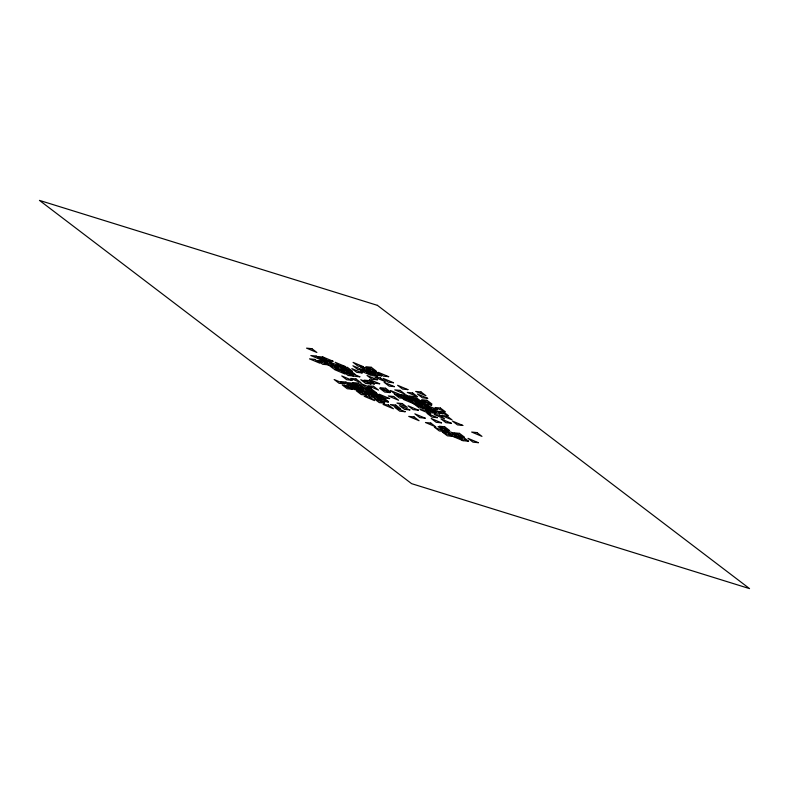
<?xml version="1.0" encoding="UTF-8"?>
<svg xmlns="http://www.w3.org/2000/svg" width="789" height="789" viewBox="0 0 789 789"><rect width="100%" height="100%" fill="white"/><g stroke="black" fill="none" stroke-linecap="round" stroke-linejoin="round"><path stroke-width="1.18" d="M318.204 360.652L323.539 361.184L328.52 364.972L317.632 360.484L322.612 364.271L327.948 364.814M360.898 367.191L366.244 367.723L376.56 372.053L381.531 375.84L376.195 375.298L365.879 370.978L360.898 367.191L381.531 375.84M339.822 366.155L334.487 365.623L329.516 361.835L350.178 370.574L344.842 370.041L339.783 366.303L329.102 365.228L324.121 361.441M365.879 370.978L376.56 372.053M339.073 369.439L333.737 368.907L328.766 365.12L339.418 369.548L344.754 370.09L323.884 361.244L329.23 361.776L334.201 365.563M354.34 387.3L365.021 388.375L374.972 395.95L354.34 387.3L349.369 383.513L369.992 392.163M408.83 399.836L414.176 400.368L424.482 404.688L429.463 408.485L424.127 407.943L413.811 403.623L408.83 399.836L429.463 408.485M413.811 403.623L424.482 404.688M468.38 441.209L463.035 440.676L458.064 436.889L447.383 435.814L442.412 432.027L447.748 432.559L452.728 436.347M458.281 436.889L463.626 437.431L468.597 441.219L445.637 431.514L450.973 432.047L455.943 435.834M442.412 432.027L463.035 440.676M414.176 400.368L424.127 407.943M366.244 367.723L376.195 375.298M334.437 365.761L339.418 369.548M311.902 348.689L306.556 348.146L316.872 352.476L311.902 348.689M316.182 356.066L310.846 355.533L321.153 359.853L316.182 356.066M322.573 357.052L317.237 356.51L327.553 360.839L322.573 357.052M314.86 359.399L309.525 358.867L319.831 363.187L314.86 359.399M332.997 361.224L327.652 360.681L322.681 356.894L332.997 361.224M328.658 361.5L323.322 360.958L318.342 357.17L328.658 361.5M371.215 367.27L365.879 366.727L376.195 371.057L371.215 367.27M363.404 366.707L358.068 366.165L353.087 362.378L363.404 366.707M345.464 366.589L340.128 366.057L335.147 362.269L345.464 366.589M347.485 367.418L342.15 366.885L352.466 371.205L347.485 367.418M363.216 370.09L357.881 369.548L352.9 365.761L363.216 370.09M365.632 371.372L360.297 370.83L370.613 375.16L365.632 371.372M350.336 370.712L345 370.169L355.316 374.499L350.336 370.712M345.414 370.505L340.079 369.962L350.395 374.292L345.414 370.505M340.029 370.219L334.694 369.676L345.01 374.006L340.029 370.219M362.141 372.911L356.796 372.378L351.825 368.591L362.141 372.911M388.661 376.669L383.316 376.136L378.345 372.349L388.661 376.669M377.586 376.195L372.25 375.653L367.27 371.866L377.586 376.195M380.357 377.862L375.012 377.329L385.328 381.649L380.357 377.862M353.433 376.028L348.097 375.485L343.126 371.698L353.433 376.028M359.823 376.787L354.488 376.245L349.507 372.457L359.823 376.787M377.339 379.785L371.994 379.253L367.023 375.465L377.339 379.785M356.007 378.957L350.671 378.414L360.987 382.744L356.007 378.957M393.533 382.734L388.188 382.192L383.217 378.404L393.533 382.734M369.38 380.663L364.045 380.12L374.351 384.45L369.38 380.663M352.052 380.278L346.716 379.736L341.745 375.949L352.052 380.278M379.667 383.76L374.331 383.217L369.36 379.43L379.667 383.76M371.057 384.006L365.711 383.464L360.741 379.677L371.057 384.006M358.176 383.119L352.841 382.586L363.157 386.906L358.176 383.119M394.431 386.649L389.095 386.107L384.115 382.32L394.431 386.649M345.976 382.093L340.641 381.56L350.957 385.88L345.976 382.093M353.294 383.237L347.959 382.704L358.265 387.024L353.294 383.237M407.913 389.618L402.577 389.076L397.597 385.288L407.913 389.618M373.532 386.294L368.197 385.752L378.503 390.082L373.532 386.294M344.477 383.849L339.132 383.316L334.161 379.529L344.477 383.849M385.604 388.237L380.259 387.705L390.575 392.025L385.604 388.237M400.082 390.397L394.747 389.865L405.053 394.184L400.082 390.397M371.205 387.872L365.869 387.34L360.889 383.553L371.205 387.872M350.355 386.038L345.01 385.505L355.326 389.825L350.355 386.038M412.637 392.952L407.292 392.419L417.608 396.739L412.637 392.952M371.52 389.046L366.185 388.513L376.501 392.833L371.52 389.046M390.042 392.587L384.697 392.054L379.726 388.267L390.042 392.587M352.575 389.283L347.229 388.74L342.258 384.953L352.575 389.283M406.729 395.25L401.394 394.707L411.7 399.037L406.729 395.25M400.753 394.816L395.417 394.283L390.447 390.496L400.753 394.816M362.93 391.097L357.595 390.555L352.614 386.768L362.93 391.097M414.846 396.591L409.511 396.048L419.827 400.378L414.846 396.591M375.337 392.695L364.656 391.62L354.705 384.046L375.337 392.695M364.222 391.689L358.877 391.157L369.193 395.476L364.222 391.689M376.028 392.912L370.692 392.38L381.008 396.699L376.028 392.912M403.366 395.861L398.031 395.328L408.347 399.648L403.366 395.861M427.668 398.317L422.322 397.784L417.351 393.987L427.668 398.317M393.642 396.472L388.306 395.94L398.613 400.26L393.642 396.472M426.977 400.27L421.642 399.727L431.958 404.057L426.977 400.27M404.737 398.494L399.402 397.952L394.421 394.165L404.737 398.494M366.619 395.111L361.273 394.579L356.303 390.792L366.619 395.111M418.821 400.329L413.485 399.796L408.505 396.009L418.821 400.329M375.337 396.295L370.002 395.762L365.021 391.975L375.337 396.295M381.136 396.906L375.791 396.364L370.82 392.577L381.136 396.906M414.008 400.201L408.672 399.668L403.692 395.881L414.008 400.201M408.584 399.875L403.238 399.342L413.554 403.662L408.584 399.875M420.024 400.96L414.689 400.417L425.005 404.747L420.024 400.96M376.59 397.192L371.254 396.66L381.56 400.98L376.59 397.192M383.464 397.804L378.118 397.262L388.435 401.591L383.464 397.804M389.628 398.573L384.292 398.041L379.312 394.253L389.628 398.573M369.558 396.828L364.212 396.285L374.528 400.615L369.558 396.828M431.662 405.082L426.326 404.54L421.346 400.753L431.662 405.082M388.316 401.966L382.981 401.433L378.01 397.646L388.316 401.966M402.301 403.573L396.966 403.031L407.282 407.361L402.301 403.573M440.42 408.051L435.084 407.509L445.4 411.838L440.42 408.051M384.608 403.14L379.272 402.607L374.292 398.82L384.608 403.14M395.703 405.082L390.358 404.55L400.674 408.87L395.703 405.082M424.472 408.416L419.137 407.874L414.156 404.086L424.472 408.416M437.431 409.747L432.096 409.215L427.115 405.428L437.431 409.747M388.425 404.974L383.089 404.432L393.405 408.761L388.425 404.974M431.228 409.215L425.882 408.672L436.199 413.002L431.228 409.215M443.428 411.858L438.092 411.325L448.408 415.645L443.428 411.858M425.35 410.073L420.014 409.53L430.33 413.86L425.35 410.073M418.456 410.172L413.111 409.629L408.14 405.842L418.456 410.172M409.866 409.925L404.53 409.383L399.55 405.595L409.866 409.925M442.787 413.712L437.451 413.17L432.471 409.383L442.787 413.712M435.696 413.239L430.36 412.706L425.379 408.919L435.696 413.239M439.611 415.044L434.266 414.511L444.582 418.831L439.611 415.044M405.122 411.73L399.776 411.187L394.806 407.4L405.122 411.73M447.018 416.059L441.682 415.527L451.998 419.847L447.018 416.059M437.333 417.667L431.987 417.125L427.017 413.337L437.333 417.667M414.087 416.927L408.741 416.395L419.058 420.715L414.087 416.927M425.172 418.17L419.837 417.628L414.856 413.84L425.172 418.17M451.288 423.22L445.953 422.687L440.982 418.9L451.288 423.22M441.534 422.835L436.199 422.302L431.218 418.515L441.534 422.835M462.798 425.429L457.462 424.886L452.491 421.099L462.798 425.429M430.794 423.052L425.458 422.519L435.765 426.839L430.794 423.052M444.641 426.77L439.305 426.228L449.622 430.557L444.641 426.77M476.99 432.589L471.654 432.056L481.961 436.376L476.99 432.589M448.369 430.902L443.023 430.36L438.053 426.573L448.369 430.902M444.661 431.484L439.325 430.952L434.344 427.165L444.661 431.484M459.464 433.358L454.129 432.826L464.445 437.145L459.464 433.358M462.847 436.978L457.512 436.435L452.541 432.648L462.847 436.978M478.331 442.678L472.996 442.146L468.015 438.359L478.331 442.678M421.04 391.965L415.685 391.423L426.001 395.753L421.04 391.965M377.398 305.343L39.45 200.386L411.602 483.657L749.55 588.614L377.398 305.343"/></g></svg>
